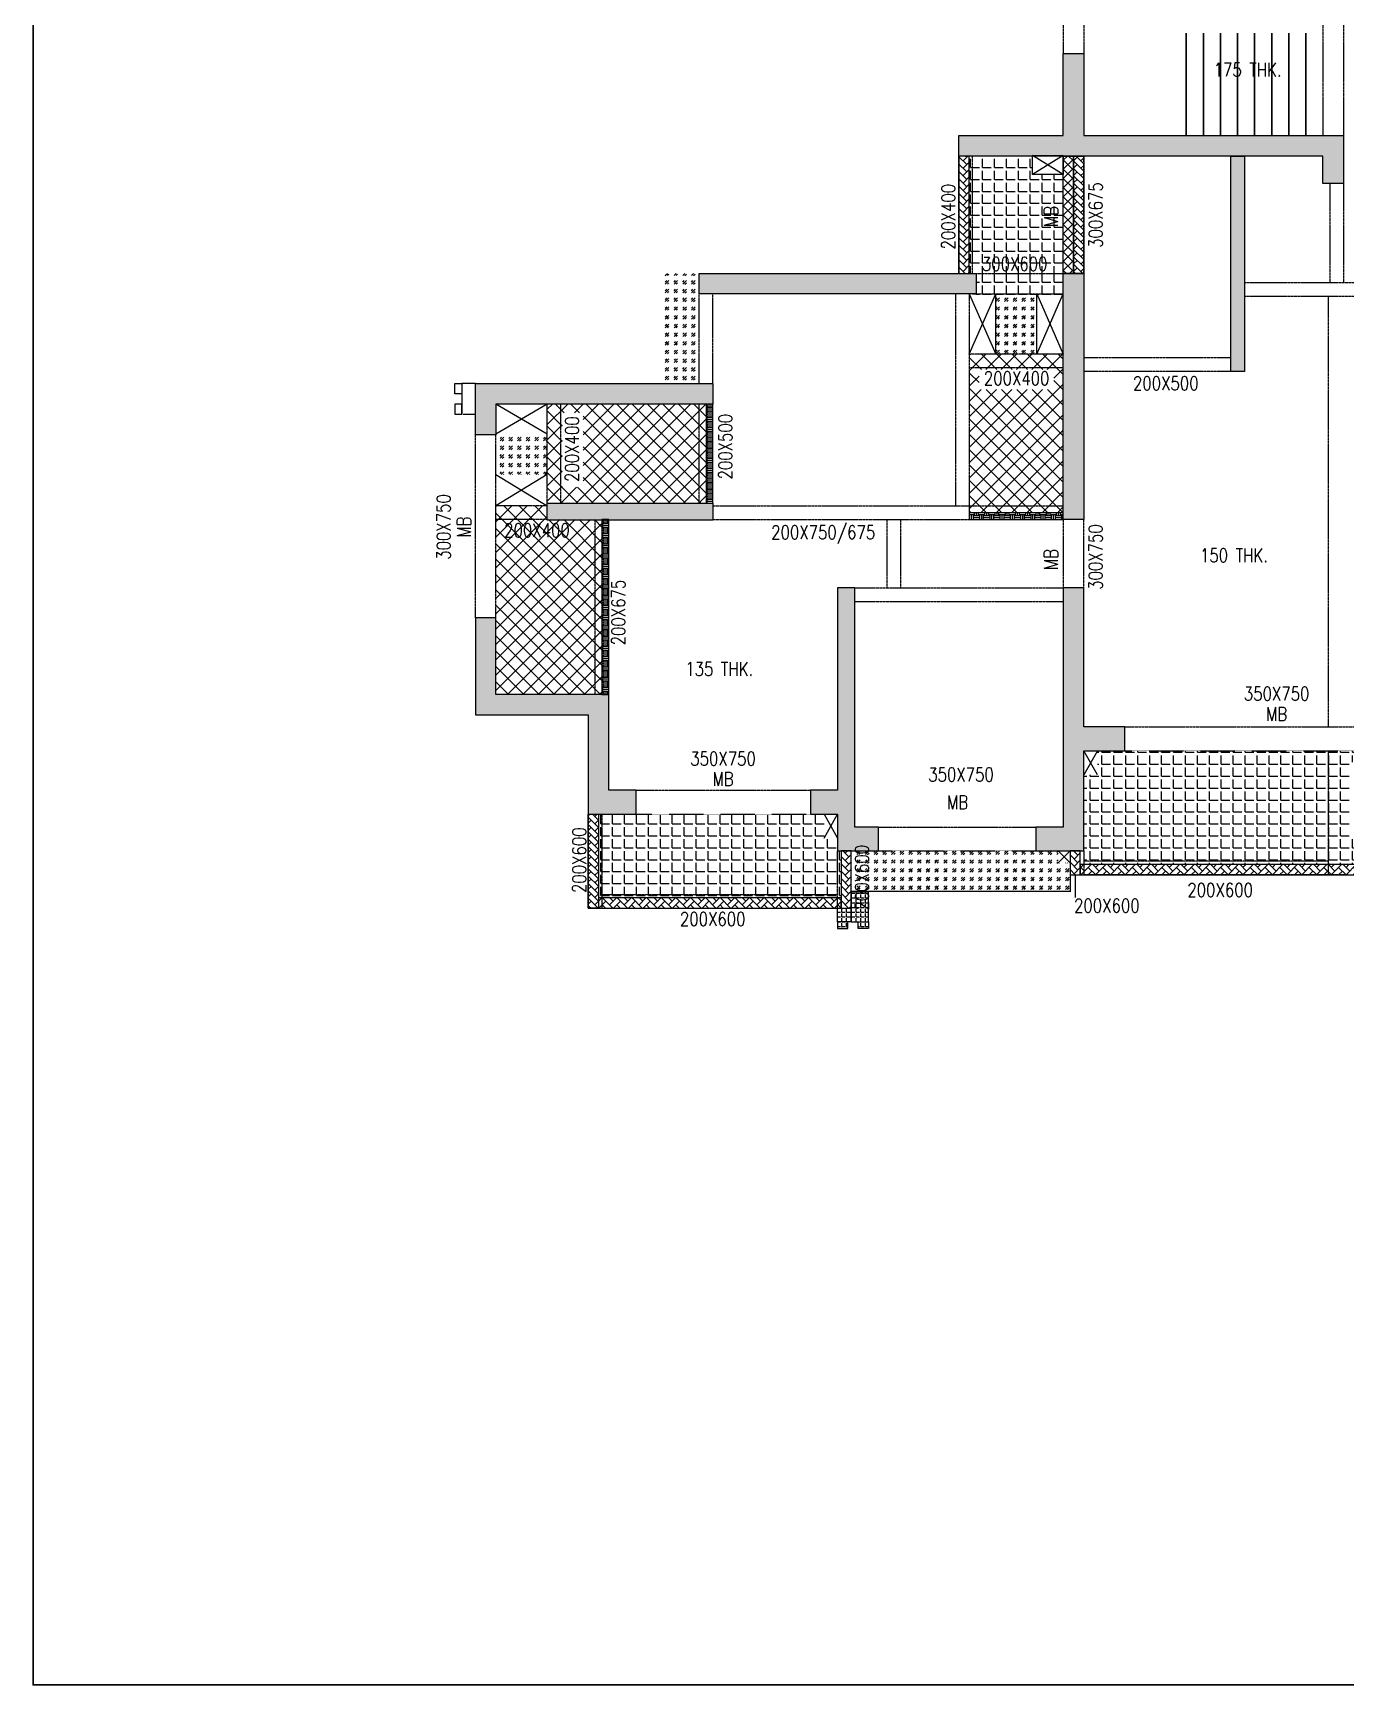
# Model space of a CAD drawing. Header units: millimetres. Extents: x 4277 to 218637, y 6776 to 49510.
# Drawn here: x 77037 to 96248, y 6776 to 30947 of the extents above; entities that cross this region are included whole.
import ezdxf
from ezdxf.enums import TextEntityAlignment as Align

# ---------------------------------------------------------------- set-up
doc = ezdxf.new("R2010")
doc.units = ezdxf.units.MM
doc.linetypes.add('DASHED2', pattern=[0.375, 0.25, -0.125])
doc.linetypes.add('HIDDEN', pattern=[0.375, 0.25, -0.125])
for name, color, linetype in [('BEAM', 3, 'DASHED2'), ('BEAM NO', 3, 'Continuous'), ('COL', 6, 'Continuous'), ('col solid', 20, 'Continuous'), ('COVER', 2, 'Continuous'), ('CUT', 9, 'Continuous'), ('DIM.', 11, 'Continuous'), ('HAT', 30, 'Continuous'), ('SLAB NO', 3, 'Continuous')]:
    doc.layers.add(name, color=color, linetype=linetype)
for name, color, linetype, lineweight in [('BEAM SIZES', 3, 'Continuous', 0), ('Boundary', 40, 'Continuous', 30), ('OTHER', 7, 'Continuous', 30), ('RC PARDI 100MM', 2, 'Continuous', 25), ('RC PARDI 150MM', 2, 'Continuous', 25), ('RC PARDI 200MM', 2, 'Continuous', 25)]:
    doc.layers.add(name, color=color, linetype=linetype, lineweight=lineweight)
doc.styles.add('romance', font='SIMPLEX.shx')
doc.styles.add('ROMANS', font='romans.shx', dxfattribs={"width": 1.2})
doc.dimstyles.new('25T', dxfattribs={"dimscale": 0.25, "dimtxt": 200, "dimasz": 180, "dimexe": 50, "dimexo": 50, "dimgap": 75, "dimtad": 1, "dimdec": 0, "dimzin": 0, "dimdsep": 46, "dimtxsty": 'romance', "dimcen": 0.09, "dimdle": 150, "dimclrd": 11, "dimclre": 11, "dimclrt": 2, "dimadec": 0, "dimazin": 0, "dimtfac": 1, "dimtdec": 0, "dimtofl": 0, "dimtmove": 0, "dimatfit": 3, "dimfxl": 1, "dimtolj": 1, "dimtzin": 0, "dimarcsym": 0})
pattern_1 = [(0, (140000.34, -120499.32), (0, 174.625), [127, -47.625]), (90, (140000.34, -120499.32), (-174.625, 1e-14), [127, -47.625])]
pattern_2 = [(45, (140000.34, -120499.32), (-112.2532, 112.2532), []), (135, (140000.34, -120499.32), (-112.2532, -112.2532), [])]
pattern_3 = [(45, (140000.34, -120499.316), (0, 107.763073), [228.6, -76.2]), (135, (140054.224, -120445.435), (1e-14, 107.763073), [228.6, -76.2])]
pattern_4 = [(45, (140000.34, -120499.32), (127.27922, 0), [75, -105]), (45, (140032.16, -120499.32), (127.27922, 0), [30, -150]), (45, (140000.34, -120467.5), (127.27922, 0), [30, -150])]
pattern_5 = [(0, (140000.34, -120499.316), (0, 69.85), [50.8, -19.05]), (90, (140000.34, -120499.316), (-69.85, 4e-15), [50.8, -19.05])]

msp = doc.modelspace()

# ---------------------------------------------------------------- hatches: boundary and pattern name
at = {"layer": 'col solid'}
h = msp.add_hatch(color=256, dxfattribs=at)
h.dxf.hatch_style = 1
h.paths.add_polyline_path([(96211, 29447), (96211, 28747), (95911, 28747), (95911, 29147), (90585, 29147), (90585, 29447), (92111, 29447), (92111, 30647), (92411, 30647), (92411, 29447)])
h = msp.add_hatch(color=256, dxfattribs=at)
h.dxf.hatch_style = 1
h.paths.add_polyline_path([(96211, 29447), (96211, 28747), (95911, 28747), (95911, 29147), (90585, 29147), (90585, 29447), (92111, 29447), (92111, 30647), (92411, 30647), (92411, 29447)])
h = msp.add_hatch(color=256, dxfattribs=at)
h.dxf.hatch_style = 1
h.paths.add_polyline_path([(94561, 29147), (94561, 25997), (94761, 25997), (94761, 29147), (94761, 29147)])
h = msp.add_hatch(color=256, dxfattribs=at)
h.dxf.hatch_style = 1
h.paths.add_polyline_path([(90835, 27129), (86785, 27129), (86785, 27429), (90835, 27429)])
h = msp.add_hatch(color=256, dxfattribs=at)
h.dxf.hatch_style = 1
h.paths.add_polyline_path([(92412, 23829), (92110, 23829), (92110, 27429), (92412, 27429)])
h = msp.add_hatch(color=256, dxfattribs=at)
h.dxf.hatch_style = 1
h.paths.add_polyline_path([(86985, 25819), (86985, 25519), (83810, 25519), (83810, 25069), (83510, 25069), (83510, 25819)])
h = msp.add_hatch(color=256, dxfattribs=at)
h.dxf.hatch_style = 1
h.paths.add_polyline_path([(86985, 23819), (84560, 23819), (84560, 24069), (86985, 24069)])
h = msp.add_hatch(color=256, dxfattribs=at)
h.dxf.hatch_style = 1
h.paths.add_polyline_path([(88810, 18979), (89410, 18979), (89410, 19329), (89060, 19329), (89060, 22829), (88810, 22829), (88810, 19869), (88411, 19869), (88411, 19519), (88810, 19519)])
h = msp.add_hatch(color=256, dxfattribs=at)
h.dxf.hatch_style = 1
h.paths.add_polyline_path([(92410, 20794), (92410, 22829), (92110, 22829), (92110, 19329), (91710, 19329), (91710, 18979), (92410, 18979), (92410, 20444), (93011, 20444), (93011, 20794), (92410, 20794)])
h = msp.add_hatch(color=256, dxfattribs=at)
h.dxf.hatch_style = 1
h.paths.add_polyline_path([(85160, 21269), (83810, 21269), (83810, 22389), (83510, 22389), (83510, 20969), (85160, 20969), (85160, 19519), (85860, 19519), (85860, 19869), (85460, 19869), (85460, 21269)])
at = {"layer": 'HAT'}
h = msp.add_hatch(dxfattribs=at)
h.set_pattern_fill('ANGLE', color=256, scale=25)
h.set_pattern_definition(pattern_1)
edge = h.paths.add_edge_path()
edge.add_line((90735, 27429), (92110, 27429))
edge.add_line((92110, 27429), (92112, 28879))
edge.add_line((92112, 28879), (91660, 28879))
edge.add_line((91660, 28879), (91660, 29147))
edge.add_line((91660, 29147), (90735, 29147))
edge.add_line((90735, 29147), (90735, 27429))
at = {"layer": 'HAT', "linetype": 'ByBlock'}
h = msp.add_hatch(dxfattribs=at)
h.set_pattern_fill('ANSI37', color=256, scale=30)
h.set_pattern_definition([(45, (140000.34, -120499.32), (-67.35192, 67.35192), []), (135, (140000.34, -120499.32), (-67.35192, -67.35192), [])])
h.paths.add_polyline_path([(92112, 29147), (92261, 29147), (92261, 27429), (92112, 27429)])
at = {"layer": 'HAT'}
h = msp.add_hatch(dxfattribs=at)
h.set_pattern_fill('GOST_GLASS', color=256, scale=15)
h.set_pattern_definition(pattern_4)
h.paths.add_polyline_path([(86235, 27429), (86785, 27429), (86785, 25819), (86235, 25819)])
h = msp.add_hatch(dxfattribs=at)
h.set_pattern_fill('ANGLE', color=256, scale=25)
h.set_pattern_definition([(0, (140000.32, -128989.37), (0, 174.625), [127, -47.625]), (90, (140000.32, -128989.37), (-174.625, 1e-14), [127, -47.625])])
h.paths.add_polyline_path([(92111, 27419), (90836, 27419), (90836, 27119), (92111, 27119)])
h = msp.add_hatch(dxfattribs=at)
h.set_pattern_fill('GOST_GLASS', color=256, scale=15)
h.set_pattern_definition(pattern_4)
h.paths.add_polyline_path([(91123, 27129), (91723, 27129), (91723, 26249), (91123, 26249)])
at = {"layer": 'HAT', "linetype": 'ByBlock'}
h = msp.add_hatch(dxfattribs=at)
h.set_pattern_fill('ANSI37', color=256, scale=50)
h.set_pattern_definition(pattern_2)
h.paths.add_polyline_path([(91974, 26023), (91974, 25730), (90880, 25730), (90880, 26023)], flags=16)
h.paths.add_polyline_path([(90735, 26249), (92110, 26249), (92110, 23929), (90735, 23929)])
h = msp.add_hatch(dxfattribs=at)
h.set_pattern_fill('ANSI37', color=256, scale=50)
h.set_pattern_definition(pattern_2)
h.paths.add_polyline_path([(84780, 25392), (85085, 25392), (85085, 24302), (84780, 24302)])
h.paths.add_polyline_path([(84560, 24069), (86885, 24069), (86885, 25519), (84560, 25519)])
at = {"layer": 'HAT'}
h = msp.add_hatch(dxfattribs=at)
h.set_pattern_fill('GOST_GLASS', color=256, scale=15)
h.set_pattern_definition(pattern_4)
h.paths.add_polyline_path([(83810, 25079), (84560, 25079), (84560, 24489), (83810, 24489)])
at = {"layer": 'HAT', "linetype": 'ByBlock'}
h = msp.add_hatch(dxfattribs=at)
h.set_pattern_fill('ANSI37', color=256, scale=50)
h.set_pattern_definition(pattern_2)
edge = h.paths.add_edge_path()
edge.add_line((83810, 21269), (85360, 21269))
edge.add_line((85360, 21269), (85360, 23829))
edge.add_line((85360, 23829), (84560, 23829))
edge.add_line((84560, 23829), (84560, 24029))
edge.add_line((84560, 24029), (83810, 24029))
edge.add_line((83810, 24029), (83810, 21269))
at = {"layer": 'HAT'}
h = msp.add_hatch(dxfattribs=at)
h.set_pattern_fill('ANGLE', color=256, scale=25)
h.set_pattern_definition(pattern_1)
h.paths.add_polyline_path([(92410, 18779), (95985, 18779), (95985, 20444), (92610, 20444), (92610, 20094), (92410, 20094)])
h = msp.add_hatch(dxfattribs=at)
h.set_pattern_fill('ANGLE', color=256, scale=25)
h.set_pattern_definition(pattern_1)
h.paths.add_polyline_path([(96607, 20278), (96607, 19167), (96331, 19167), (96331, 20278)], flags=16)
h.paths.add_polyline_path([(95985, 18779), (99560, 18779), (99560, 20094), (99360, 20094), (99360, 20444), (95985, 20444)])
h = msp.add_hatch(dxfattribs=at)
h.set_pattern_fill('ANGLE', color=256, scale=25)
h.set_pattern_definition(pattern_1)
edge = h.paths.add_edge_path()
edge.add_line((85308, 18294), (88860, 18294))
edge.add_line((88860, 18294), (88860, 18979))
edge.add_line((88860, 18979), (88810, 18979))
edge.add_line((88810, 18979), (88810, 19169))
edge.add_line((88810, 19169), (88611, 19169))
edge.add_line((88611, 19169), (88610, 19519))
edge.add_line((88610, 19519), (85310, 19519))
edge.add_line((85310, 19519), (85310, 18294))
h = msp.add_hatch(dxfattribs=at)
h.set_pattern_fill('GOST_GLASS', color=256, scale=15)
h.set_pattern_definition([(45, (140000.34, -120699.37), (127.27922, 0), [75, -105]), (45, (140032.16, -120699.37), (127.27922, 0), [30, -150]), (45, (140000.34, -120667.55), (127.27922, 0), [30, -150])])
h.paths.add_polyline_path([(92210, 18384), (89010, 18384), (89010, 18979), (92035, 18979), (92035, 18804), (92210, 18804)])
h = msp.add_hatch(dxfattribs=at)
h.set_pattern_fill('ANGLE', color=256, scale=10)
h.set_pattern_definition(pattern_5)
h.paths.add_polyline_path([(89010, 18379), (89260, 18379), (89260, 17944), (89010, 17944)])
h = msp.add_hatch(dxfattribs=at)
h.set_pattern_fill('ANGLE', color=256, scale=10)
h.set_pattern_definition(pattern_5)
h.paths.add_polyline_path([(88810, 18144), (89010, 18144), (89010, 17944), (88810, 17944)])
h = msp.add_hatch(dxfattribs=at)
h.set_pattern_fill('ANGLE', color=256, scale=10)
h.set_pattern_definition(pattern_5)
h.paths.add_polyline_path([(88960, 17944), (88810, 17944), (88810, 17844), (88960, 17844)])
h = msp.add_hatch(dxfattribs=at)
h.set_pattern_fill('ANGLE', color=256, scale=10)
h.set_pattern_definition(pattern_5)
h.paths.add_polyline_path([(89110, 17944), (89260, 17944), (89260, 17844), (89110, 17844)])
at = {"layer": 'RC PARDI 100MM'}
h = msp.add_hatch(dxfattribs=at)
h.set_pattern_fill('EARTH', color=30, scale=300, angle=270)
h.set_pattern_definition([(270, (-82887.21, 212458.9), (75, -75), [75, -75]), (270, (-82859.085, 212458.9), (75, -75), [75, -75]), (270, (-82830.96, 212458.9), (75, -75), [75, -75]), (360, (-82821.585, 212449.53), (75, 75), [75, -75]), (360, (-82821.585, 212421.4), (75, 75), [75, -75]), (360, (-82821.585, 212393.28), (75, 75), [75, -75])])
h.paths.add_polyline_path([(86985, 24069), (86985, 25519), (86885, 25519), (86885, 24069)])
h = msp.add_hatch(dxfattribs=at)
h.set_pattern_fill('EARTH', color=30, scale=300, angle=180)
h.set_pattern_definition([(180, (265625.13, 208981.15), (-75, -75), [75, -75]), (180, (265625.13, 208953.02), (-75, -75), [75, -75]), (180, (265625.13, 208924.9), (-75, -75), [75, -75]), (270, (265615.755, 208915.52), (75, -75), [75, -75]), (270, (265587.63, 208915.52), (75, -75), [75, -75]), (270, (265559.505, 208915.52), (75, -75), [75, -75])])
h.paths.add_polyline_path([(92110, 23929), (90735, 23929), (90735, 23829), (92110, 23829)])
h = msp.add_hatch(dxfattribs=at)
h.set_pattern_fill('EARTH', color=30, scale=300, angle=270)
h.set_pattern_definition([(270, (-84412.21, 215258.9), (75, -75), [75, -75]), (270, (-84384.085, 215258.9), (75, -75), [75, -75]), (270, (-84355.96, 215258.9), (75, -75), [75, -75]), (360, (-84346.585, 215249.53), (75, 75), [75, -75]), (360, (-84346.585, 215221.4), (75, 75), [75, -75]), (360, (-84346.585, 215193.28), (75, 75), [75, -75])])
h.paths.add_polyline_path([(85460, 21269), (85460, 23829), (85360, 23829), (85360, 21269)])
at = {"layer": 'RC PARDI 150MM'}
h = msp.add_hatch(dxfattribs=at)
h.set_pattern_fill('AR-HBONE', color=30, scale=0.75)
h.set_pattern_definition(pattern_3)
h.paths.add_polyline_path([(90585, 27429), (90735, 27429), (90735, 29147), (90585, 29147)])
h = msp.add_hatch(dxfattribs=at)
h.set_pattern_fill('AR-HBONE', color=30, scale=0.75)
h.set_pattern_definition(pattern_3)
h.paths.add_polyline_path([(92262, 29147), (92412, 29147), (92412, 27429), (92262, 27429)])
h = msp.add_hatch(dxfattribs=at)
h.set_pattern_fill('AR-HBONE', color=30, scale=0.75)
h.set_pattern_definition(pattern_3)
h.paths.add_polyline_path([(85160, 19519), (85310, 19519), (85310, 18144), (85160, 18144)])
h = msp.add_hatch(dxfattribs=at)
h.set_pattern_fill('AR-HBONE', color=30, scale=0.75)
h.set_pattern_definition(pattern_3)
h.paths.add_polyline_path([(89010, 18979), (88860, 18979), (88860, 18144), (89010, 18144)])
h = msp.add_hatch(dxfattribs=at)
h.set_pattern_fill('AR-HBONE', color=30, scale=0.75)
h.set_pattern_definition([(45, (143350.37, -120799.41), (0, 107.763073), [228.6, -76.2]), (135, (143404.25, -120745.53), (1e-14, 107.763073), [228.6, -76.2])])
h.paths.add_polyline_path([(92360, 18979), (92210, 18979), (92210, 18629), (92360, 18629)])
h = msp.add_hatch(dxfattribs=at)
h.set_pattern_fill('AR-HBONE', color=30, scale=0.75)
h.set_pattern_definition([(45, (140000.34, -120599.316), (0, 107.763073), [228.6, -76.2]), (135, (140054.224, -120545.435), (1e-14, 107.763073), [228.6, -76.2])])
h.paths.add_polyline_path([(92360, 18629), (99610, 18629), (99610, 18779), (92360, 18779)])
h = msp.add_hatch(dxfattribs=at)
h.set_pattern_fill('AR-HBONE', color=30, scale=0.75)
h.set_pattern_definition(pattern_3)
h.paths.add_polyline_path([(85310, 18144), (88860, 18144), (88860, 18294), (85310, 18294)])

# ---------------------------------------------------------------- linework, layer by layer
at = {"layer": 'BEAM', "color": 4, "linetype": 'HIDDEN', "ltscale": 10}
for p, q in [((95911, 33591, 0), (95911, 29447, 0)), ((96211, 33591, 0), (96211, 29447, 0)), ((92112, 27429, 0), (92112, 29147, 0)), ((92412, 27429, 0), (92412, 29147, 0)), ((92110, 23829, 0), (92110, 22829, 0)), ((92410, 22829, 0), (92412, 23829, 0)), ((93011, 20794, 0), (98960, 20794, 0)), ((85860, 19869, 0), (88411, 19869, 0)), ((89410, 19329, 0), (91710, 19329, 0))]:
    msp.add_line(p, q, dxfattribs=at)
at = {"layer": 'BEAM', "ltscale": 10}
for p, q in [((92111, 32391, 0), (92111, 30647, 0)), ((92411, 32391, 0), (92411, 30647, 0)), ((90585, 27429, 0), (90585, 29147, 0)), ((90785, 27429, 0), (90785, 29147, 0)), ((90785, 27429, 0), (92110, 27429, 0)), ((86785, 25819, 0), (86785, 27129, 0)), ((90735, 27129, 0), (90735, 23829, 0)), ((90785, 27129, 0), (92110, 27129, 0)), ((92110, 26249, 0), (90735, 26249, 0)), ((84560, 24069, 0), (84560, 25519, 0)), ((86785, 24069, 0), (86785, 25519, 0)), ((84560, 24029, 0), (83810, 24029, 0)), ((90635, 24029, 0), (92110, 24029, 0)), ((85260, 21269, 0), (85260, 23829, 0)), ((95985, 20444, 0), (95985, 18629, 0)), ((85160, 19519), (85160, 18144, 0)), ((85360, 19519), (85360, 18144, 0)), ((88810, 17944, 0), (88810, 18979, 0)), ((89010, 17944, 0), (89010, 18979, 0)), ((92210, 18979, 0), (92210, 18629, 0)), ((92410, 18979, 0), (92410, 18629, 0)), ((92211, 18629, 0), (92410, 18629, 0)), ((95985, 18829, 0), (92410, 18829, 0)), ((95985, 18629, 0), (92410, 18629, 0)), ((96285, 18629, 0), (95985, 18629, 0)), ((85160, 18144, 0), (85360, 18144, 0)), ((85360, 18344, 0), (88810, 18344, 0)), ((85360, 18144, 0), (88810, 18144, 0)), ((88810, 18144, 0), (89010, 18144, 0)), ((89010, 17944, 0), (88810, 17944, 0))]:
    msp.add_line(p, q, dxfattribs=at)
at = {"layer": 'BEAM', "linetype": 'HIDDEN', "ltscale": 10}
for p, q in [((96010, 28747, 0), (96010, 27294, 0)), ((96210, 28747, 0), (96210, 27294, 0)), ((86985, 25819, 0), (86985, 27129, 0)), ((90535, 27129, 0), (90535, 24029, 0)), ((97710, 27294, 6), (94762, 27294, 6)), ((97710, 27094, 6), (94762, 27094, 6)), ((95985, 27094, 0), (95985, 20794, 0)), ((94562, 26194, 0), (92412, 26194, 0)), ((92110, 26049, 0), (90735, 26049, 0)), ((94562, 25994, 0), (92412, 25994, 0)), ((84760, 24069, 0), (84760, 25519, 0)), ((86985, 24069, 0), (86985, 25519, 0)), ((86985, 24029, 0), (90635, 24029, 0)), ((84560, 23829, 0), (83810, 23829, 0)), ((85460, 21269, 0), (85460, 23829, 0)), ((86985, 23829, 0), (92110, 23829, 0)), ((86985, 23829, 0), (92110, 23829, 0)), ((89535, 22829, 0), (89535, 23829, 0)), ((89735, 22829, 0), (89735, 23829, 0)), ((89060, 22829, 0), (92110, 22829, 0)), ((89060, 22629, 0), (92110, 22629, 0))]:
    msp.add_line(p, q, dxfattribs=at)
at = {"layer": 'BEAM', "color": 4, "ltscale": 10}
for p, q in [((83510, 22389, 0), (83510, 25069, 0)), ((83810, 22389, 0), (83810, 25069, 0))]:
    msp.add_line(p, q, dxfattribs=at)
at = {"layer": 'BEAM', "color": 4}
for p, q in [((93011, 20444, 0), (98960, 20444, 0)), ((85860, 19519, 0), (88411, 19519, 0)), ((89410, 18979, 0), (91710, 18979, 0))]:
    msp.add_line(p, q, dxfattribs=at)
at = {"layer": 'BEAM', "elevation": 0}
msp.add_lwpolyline([(83510, 25819), (83310, 25819), (83310, 25369), (83510, 25369)], close=True, dxfattribs=at)
at = {"layer": 'Boundary'}
msp.add_lwpolyline([(77037, 49510), (138550, 49510), (138550, 6776), (77037, 6776)], close=True, dxfattribs=at)
at = {"layer": 'COL', "elevation": 0}
for points in [[(96211, 29447), (96211, 28747), (95911, 28747), (95911, 29147), (90585, 29147), (90585, 29447), (92111, 29447), (92111, 30647), (92411, 30647), (92411, 29447)], [(90835, 27129), (86785, 27129), (86785, 27429), (90835, 27429)], [(92412, 23829), (92110, 23829), (92110, 27429), (92412, 27429)], [(86985, 25819), (86985, 25519), (83810, 25519), (83810, 25069), (83510, 25069), (83510, 25819)], [(86985, 23819), (84560, 23819), (84560, 24069), (86985, 24069)], [(88810, 18979), (89410, 18979), (89410, 19329), (89060, 19329), (89060, 22829), (88810, 22829), (88810, 19869), (88411, 19869), (88411, 19519), (88810, 19519)], [(92410, 20794), (92410, 22829), (92110, 22829), (92110, 19329), (91710, 19329), (91710, 18979), (92410, 18979), (92410, 20444), (93011, 20444), (93011, 20794), (92410, 20794)]]:
    msp.add_lwpolyline(points, close=True, dxfattribs=at)
for points in [[(94761, 29147), (94761, 25997), (94561, 25997), (94561, 29147), (94761, 29147)], [(85160, 21269), (83810, 21269), (83810, 22389), (83510, 22389), (83510, 20969), (85160, 20969), (85160, 19519), (85860, 19519), (85860, 19869), (85460, 19869), (85460, 21269), (85160, 21269)]]:
    msp.add_lwpolyline(points, dxfattribs=at)
at = {"layer": 'COVER'}
for p, q in [((91123, 26249, 0), (91123, 27129, 0)), ((91723, 26249, 0), (91723, 27129, 0)), ((92211, 18629, 0), (92210, 18379, 0)), ((92210, 18384, 0), (89010, 18384, 0))]:
    msp.add_line(p, q, dxfattribs=at)
at = {"layer": 'COVER', "elevation": 0}
for points in [[(90585, 27429), (90735, 27429), (90735, 29147), (90585, 29147)], [(92112, 28879), (91660, 28879), (91660, 29154), (92112, 29154)], [(92112, 29147), (92261, 29147), (92261, 27429), (92112, 27429)], [(92262, 29147), (92412, 29147), (92412, 27429), (92262, 27429)], [(83310, 25669), (83210, 25669), (83210, 25819), (83310, 25819)], [(83310, 25519), (83210, 25519), (83210, 25369), (83310, 25369)], [(85160, 19519), (85310, 19519), (85310, 18144), (85160, 18144)], [(89010, 18979), (88860, 18979), (88860, 18144), (89010, 18144)], [(92360, 18979), (92210, 18979), (92210, 18629), (92360, 18629)], [(92360, 18629), (99610, 18629), (99610, 18779), (92360, 18779)], [(89010, 17944), (89260, 17944), (89260, 18379), (89010, 18379)], [(85310, 18144), (88860, 18144), (88860, 18294), (85310, 18294)], [(88960, 17944), (88810, 17944), (88810, 17844), (88960, 17844)], [(89110, 17944), (89260, 17944), (89260, 17844), (89110, 17844)]]:
    msp.add_lwpolyline(points, close=True, dxfattribs=at)
at = {"layer": 'COVER', "const_width": 0.1, "elevation": 0}
for points in [[(86785, 27429), (86235, 27429), (86235, 25829)], [(84560, 24489), (83810, 24489), (83810, 25079), (84560, 25079)]]:
    msp.add_lwpolyline(points, dxfattribs=at)
for points in [[(92610, 20094), (92410, 20094), (92410, 20444), (92610, 20444)], [(88611, 19169), (88810, 19169), (88810, 19519), (88611, 19519)], [(92210, 18979), (92035, 18979), (92035, 18804), (92210, 18804)]]:
    msp.add_lwpolyline(points, close=True, dxfattribs=at)
at = {"layer": 'CUT'}
for p, q in [((92112, 28879, 0), (91660, 29154, 0)), ((92112, 29154, 0), (91660, 28879, 0)), ((90735, 26249, 0), (91123, 27129, 0)), ((90735, 27129, 0), (91123, 26249, 0)), ((91723, 26249, 0), (92110, 27129, 0)), ((91723, 27129, 0), (92110, 26249, 0)), ((84560, 25079, 0), (83810, 25519, 0)), ((84560, 25519, 0), (83810, 25079, 0)), ((84560, 24489, 0), (83810, 24029, 0)), ((83810, 24489, 0), (84560, 24029, 0)), ((92610, 20094, 0), (92410, 20444, 0)), ((92610, 20444, 0), (92410, 20094, 0)), ((88611, 19169, 0), (88810, 19519, 0)), ((88611, 19519, 0), (88810, 19169, 0)), ((92035, 18804, 0), (92210, 18979, 0)), ((92035, 18979, 0), (92210, 18804, 0))]:
    msp.add_line(p, q, dxfattribs=at)
at = {"layer": 'OTHER'}
for p, q in [((93911, 30947, 0), (93911, 29447, 0)), ((94161, 30947, 0), (94161, 29447, 0)), ((94411, 30947, 0), (94411, 29447, 0)), ((94661, 30947, 0), (94661, 29447, 0)), ((94911, 30947, 0), (94911, 29447, 0)), ((95161, 30947, 0), (95161, 29447, 0)), ((95411, 30947, 0), (95411, 29447, 0)), ((95661, 30947, 0), (95661, 29447, 0))]:
    msp.add_line(p, q, dxfattribs=at)
at = {"layer": 'RC PARDI 200MM', "elevation": 0}
for points in [[(86985, 24069), (86985, 25519), (86885, 25519), (86885, 24069)], [(92110, 23929), (90735, 23929), (90735, 23829), (92110, 23829)], [(85460, 21269), (85460, 23829), (85360, 23829), (85360, 21269)]]:
    msp.add_lwpolyline(points, close=True, dxfattribs=at)

# ---------------------------------------------------------------- texts
at = {"layer": 'BEAM NO', "style": 'ROMANS', "width": 0.8}
for p in [(92092, 28264, 0), (83502, 23720, 0), (92090, 23246, 0)]:
    msp.add_text('MB', height=200, rotation=90, dxfattribs=at).set_placement(p, align=Align.BOTTOM_CENTER)
for p in [(95233, 20823, 0), (87133, 19873, 0), (90564, 19533, 0)]:
    msp.add_text('MB', height=200, dxfattribs=at).set_placement(p, align=Align.BOTTOM_CENTER)
at = {"layer": 'BEAM SIZES', "style": 'ROMANS', "width": 0.8}
for s, p in [('200X400', (90589, 28260, 0)), ('300X675', (92745, 28284, 0)), ('200X400', (85085, 24859)), ('200X500', (87327, 24895, 0)), ('300X750', (83203, 23720, 0)), ('300X750', (92743, 23280, 0)), ('200X675', (85761, 22468, 0)), ('200X600', (85188, 18844, 0)), ('200X600', (89324, 18588, 0))]:
    msp.add_text(s, height=200, rotation=90, dxfattribs=at).set_placement(p, align=Align.BOTTOM_CENTER)
for s, p in [('300X600', (91400, 27410, 0)), ('200X400', (91429, 25733)), ('200X500', (93611, 25662, 0)), ('200X400', (84410, 23512)), ('200X750/675', (88598, 23482, 0)), ('350X750', (95233, 21121, 0)), ('350X750', (87133, 20171, 0)), ('350X750', (90615, 19938, 0)), ('200X600', (94407, 18250, 0)), ('200X600', (92749, 18020, 0)), ('200X600', (86982, 17822, 0))]:
    msp.add_text(s, height=200, dxfattribs=at).set_placement(p, align=Align.BOTTOM_CENTER)
at = {"layer": 'SLAB NO', "style": 'ROMANS', "width": 0.8}
for s, p in [('175 THK.', (94809, 30251, 0)), ('150 THK.', (94609, 23145)), ('135 THK.', (87077, 21484))]:
    msp.add_text(s, height=200, dxfattribs=at).set_placement(p, align=Align.BOTTOM_CENTER)

# ---------------------------------------------------------------- leaders
at = {"layer": 'DIM.', "ltscale": 10}
msp.add_leader([(92285, 18629, 0), (92286, 18299, 0)], dimstyle='25T', dxfattribs=at)

doc.saveas('drawing.dxf')
